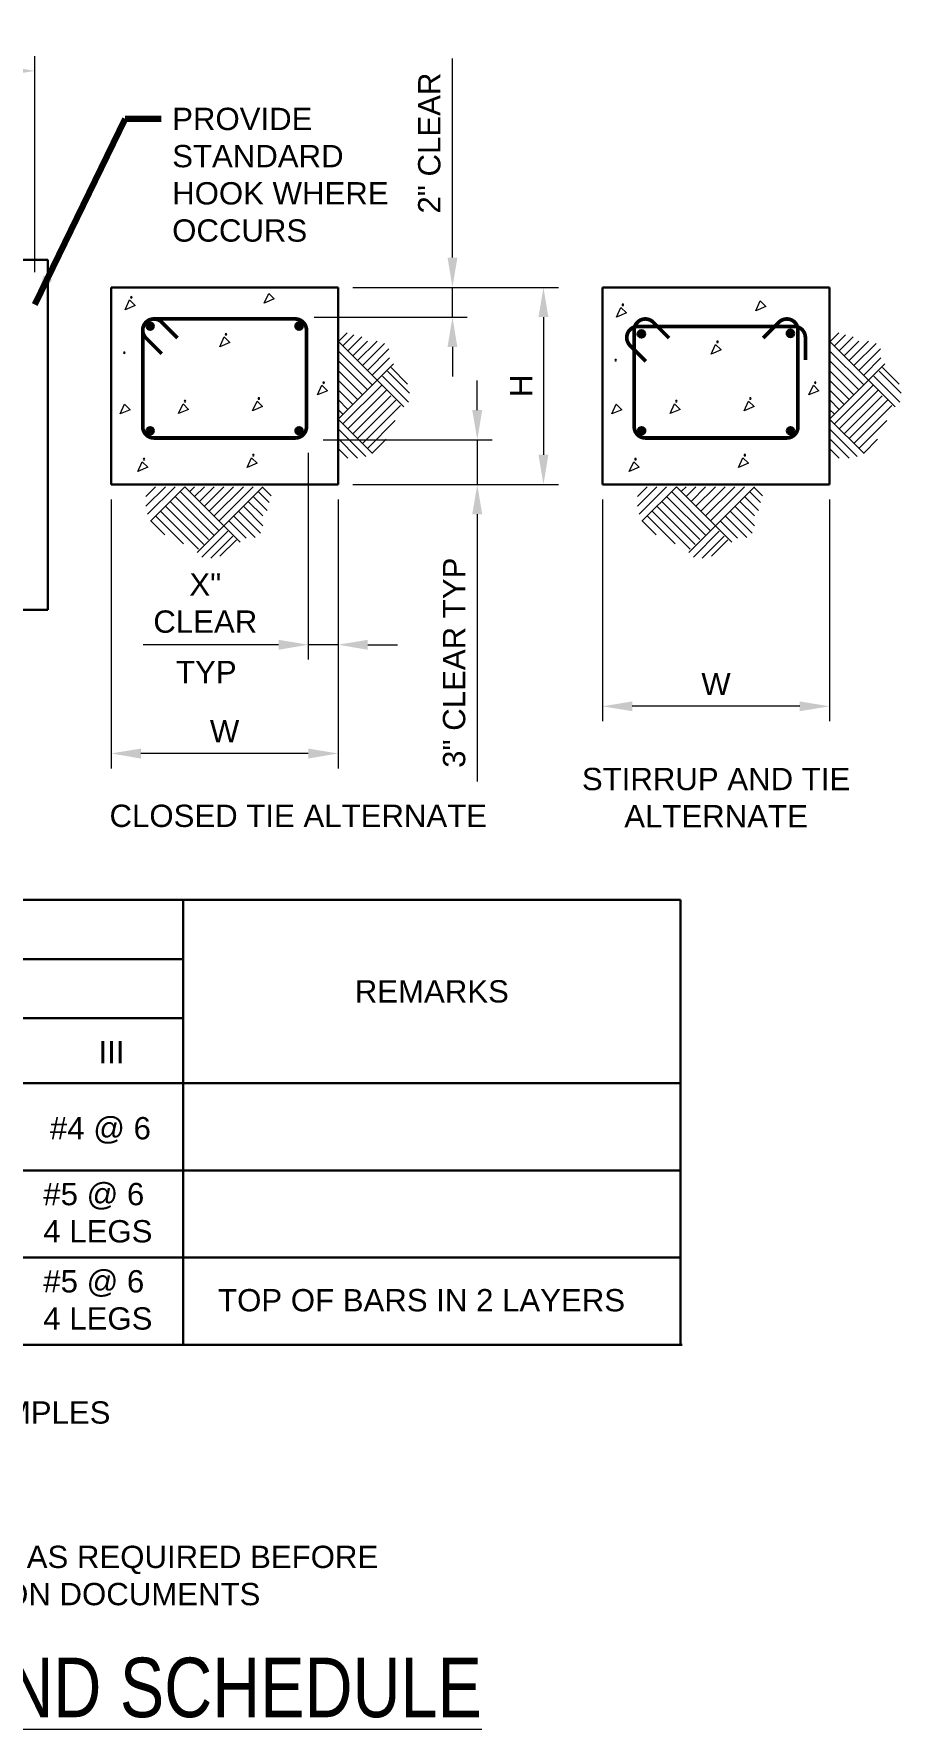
# Model space of a CAD drawing. Header units: inches. Extents: x -1005 to -831, y 1949 to 2063.
# Drawn here: x -889.6 to -831.2, y 1948.8 to 2062.8 of the extents above; entities that cross this region are included whole.
import ezdxf
from ezdxf.enums import TextEntityAlignment as Align

# ---------------------------------------------------------------- set-up
doc = ezdxf.new("R2010")
doc.units = ezdxf.units.IN
doc.header["$LTSCALE"] = 5
doc.header["$MEASUREMENT"] = 0
for name, color, linetype, lineweight in [('S-ANNO-DIMS', 1, 'Continuous', 20), ('S-ANNO-SCHD', 4, 'Continuous', 30), ('S-ANNO-TEXT', 7, 'Continuous', 20), ('S-DELT-PATT', 7, 'Continuous', 15), ('S-DETL', 3, 'Continuous', 30)]:
    doc.layers.add(name, color=color, linetype=linetype, lineweight=lineweight)
doc.styles.add('Romans', font='arial.ttf')
doc.dimstyles.get("Standard").update_dxf_attribs({"dimtxt": 0.18, "dimasz": 0.18, "dimexe": 0.18, "dimexo": 0.0625, "dimgap": 0.09, "dimtad": 0, "dimtih": 1, "dimtoh": 1, "dimdec": 4, "dimzin": 0, "dimdsep": 46, "dimtxsty": 'Standard', "dimcen": 0.09, "dimadec": 0, "dimazin": 0, "dimtfac": 1, "dimtdec": 4, "dimtofl": 0, "dimtmove": 0, "dimatfit": 3, "dimfxl": 1, "dimtolj": 1, "dimtzin": 0, "dimarcsym": 0})

# ---------------------------------------------------------------- blocks, each defined once
blk = doc.blocks.new('*D0')
at = {"layer": 'Defpoints', "color": 0, "transparency": 16777216}
for p in [(-906.61, 2060.27), (-906.61, 2047.57), (-889.49, 2045.75)]:
    blk.add_point(p, dxfattribs=at)
at = {"layer": 'S-ANNO-DIMS', "transparency": 16777216}
for p, q in [((-906.61, 2048.57), (-906.61, 2061.27)), ((-889.49, 2046.75), (-889.49, 2061.27)), ((-891.49, 2060.27), (-904.61, 2060.27))]:
    blk.add_line(p, q, dxfattribs=at)
for points in [[(-904.61, 2060.61), (-904.61, 2059.94), (-906.61, 2060.27)], [(-891.49, 2060.61), (-891.49, 2059.94), (-889.49, 2060.27)]]:
    blk.add_solid(points, dxfattribs=at)
at = {"layer": 'S-ANNO-DIMS', "transparency": 16777216, "insert": (-898.05, 2061.77), "char_height": 1.5, "attachment_point": 5, "style": 'Romans'}
blk.add_mtext('\\A1;D', dxfattribs=at)
blk = doc.blocks.new('*D9')
at = {"layer": 'Defpoints', "color": 0, "transparency": 16777216}
for p in [(-869.1, 2045.72), (-871.71, 2043.72), (-861.41, 2043.72)]:
    blk.add_point(p, dxfattribs=at)
at = {"layer": 'S-ANNO-DIMS', "transparency": 16777216}
for p, q in [((-861.41, 2047.72), (-861.41, 2061.11)), ((-868.1, 2045.72), (-860.41, 2045.72)), ((-861.41, 2043.72), (-861.41, 2045.72)), ((-870.71, 2043.72), (-860.41, 2043.72)), ((-861.41, 2041.72), (-861.41, 2039.72))]:
    blk.add_line(p, q, dxfattribs=at)
for points in [[(-861.74, 2047.72), (-861.08, 2047.72), (-861.41, 2045.72)], [(-861.74, 2041.72), (-861.08, 2041.72), (-861.41, 2043.72)]]:
    blk.add_solid(points, dxfattribs=at)
at = {"layer": 'S-ANNO-DIMS', "transparency": 16777216, "insert": (-862.96, 2055.42), "char_height": 1.5, "attachment_point": 5, "rotation": 90, "style": 'Romans'}
blk.add_mtext('\\A1;2" CLEAR', dxfattribs=at)
blk = doc.blocks.new('*D10')
at = {"layer": 'Defpoints', "color": 0, "transparency": 16777216}
for p in [(-869.1, 2045.72), (-869.1, 2032.47), (-855.29, 2032.47)]:
    blk.add_point(p, dxfattribs=at)
at = {"layer": 'S-ANNO-DIMS', "transparency": 16777216}
for p, q in [((-868.1, 2045.72), (-854.29, 2045.72)), ((-855.29, 2043.72), (-855.29, 2034.47)), ((-868.1, 2032.47), (-854.29, 2032.47))]:
    blk.add_line(p, q, dxfattribs=at)
for points in [[(-855.63, 2043.72), (-854.96, 2043.72), (-855.29, 2045.72)], [(-855.63, 2034.47), (-854.96, 2034.47), (-855.29, 2032.47)]]:
    blk.add_solid(points, dxfattribs=at)
at = {"layer": 'S-ANNO-DIMS', "transparency": 16777216, "insert": (-856.79, 2039.1), "char_height": 1.5, "attachment_point": 5, "rotation": 90, "style": 'Romans'}
blk.add_mtext('\\A1;H', dxfattribs=at)
blk = doc.blocks.new('*D12')
at = {"layer": 'Defpoints', "color": 0, "transparency": 16777216}
for p in [(-871.1, 2035.6), (-869.1, 2032.47), (-871.1, 2021.7)]:
    blk.add_point(p, dxfattribs=at)
at = {"layer": 'S-ANNO-DIMS', "transparency": 16777216}
for p, q in [((-871.1, 2034.6), (-871.1, 2020.7)), ((-869.1, 2031.47), (-869.1, 2020.7)), ((-873.1, 2021.7), (-882.21, 2021.7)), ((-869.1, 2021.7), (-871.1, 2021.7)), ((-867.1, 2021.7), (-865.1, 2021.7))]:
    blk.add_line(p, q, dxfattribs=at)
for points in [[(-873.1, 2022.03), (-873.1, 2021.36), (-871.1, 2021.7)], [(-867.1, 2022.03), (-867.1, 2021.36), (-869.1, 2021.7)]]:
    blk.add_solid(points, dxfattribs=at)
blk = doc.blocks.new('*D11')
at = {"layer": 'Defpoints', "color": 0, "transparency": 16777216}
for p in [(-884.36, 2032.47), (-869.1, 2032.47), (-884.36, 2014.39)]:
    blk.add_point(p, dxfattribs=at)
at = {"layer": 'S-ANNO-DIMS', "transparency": 16777216}
for p, q in [((-884.36, 2031.47), (-884.36, 2013.39)), ((-869.1, 2031.47), (-869.1, 2013.39)), ((-871.1, 2014.39), (-882.36, 2014.39))]:
    blk.add_line(p, q, dxfattribs=at)
for points in [[(-882.36, 2014.72), (-882.36, 2014.05), (-884.36, 2014.39)], [(-871.1, 2014.72), (-871.1, 2014.05), (-869.1, 2014.39)]]:
    blk.add_solid(points, dxfattribs=at)
at = {"layer": 'S-ANNO-DIMS', "transparency": 16777216, "insert": (-876.73, 2015.89), "char_height": 1.5, "attachment_point": 5, "style": 'Romans'}
blk.add_mtext('\\A1;W', dxfattribs=at)
blk = doc.blocks.new('*D13')
at = {"layer": 'Defpoints', "color": 0, "transparency": 16777216}
for p in [(-871.1, 2035.47), (-869.1, 2032.47), (-859.74, 2032.47)]:
    blk.add_point(p, dxfattribs=at)
at = {"layer": 'S-ANNO-DIMS', "transparency": 16777216}
for p, q in [((-859.74, 2037.47), (-859.74, 2039.47)), ((-870.1, 2035.47), (-858.74, 2035.47)), ((-859.74, 2035.47), (-859.74, 2032.47)), ((-868.1, 2032.47), (-858.74, 2032.47)), ((-859.74, 2030.47), (-859.74, 2012.51))]:
    blk.add_line(p, q, dxfattribs=at)
for points in [[(-860.08, 2037.47), (-859.41, 2037.47), (-859.74, 2035.47)], [(-860.08, 2030.47), (-859.41, 2030.47), (-859.74, 2032.47)]]:
    blk.add_solid(points, dxfattribs=at)
at = {"layer": 'S-ANNO-DIMS', "transparency": 16777216, "insert": (-861.29, 2020.49), "char_height": 1.5, "attachment_point": 5, "rotation": 90, "style": 'Romans'}
blk.add_mtext('\\A1;3" CLEAR TYP', dxfattribs=at)
blk = doc.blocks.new('*D14')
at = {"layer": 'Defpoints', "color": 0, "transparency": 16777216}
for p in [(-851.32, 2032.47), (-836.06, 2032.47), (-851.32, 2017.56)]:
    blk.add_point(p, dxfattribs=at)
at = {"layer": 'S-ANNO-DIMS', "transparency": 16777216}
for p, q in [((-851.32, 2031.47), (-851.32, 2016.56)), ((-836.06, 2031.47), (-836.06, 2016.56)), ((-838.06, 2017.56), (-849.32, 2017.56))]:
    blk.add_line(p, q, dxfattribs=at)
for points in [[(-849.32, 2017.89), (-849.32, 2017.23), (-851.32, 2017.56)], [(-838.06, 2017.89), (-838.06, 2017.23), (-836.06, 2017.56)]]:
    blk.add_solid(points, dxfattribs=at)
at = {"layer": 'S-ANNO-DIMS', "transparency": 16777216, "insert": (-843.69, 2019.06), "char_height": 1.5, "attachment_point": 5, "style": 'Romans'}
blk.add_mtext('\\A1;W', dxfattribs=at)

msp = doc.modelspace()

# ---------------------------------------------------------------- hatches: boundary and pattern name
at = {"layer": 'S-DETL'}
h = msp.add_hatch(color=256, dxfattribs=at)
h.dxf.hatch_style = 1
h.paths.add_polyline_path([(-881.9857918, 2043.1114219, -1), (-881.4857918, 2043.1114219, -1)])
h = msp.add_hatch(color=256, dxfattribs=at)
h.dxf.hatch_style = 1
h.paths.add_polyline_path([(-871.9727441, 2043.1186612, -1), (-871.4727441, 2043.1186612, -1)])
h = msp.add_hatch(color=256, dxfattribs=at)
h.dxf.hatch_style = 1
h.paths.add_polyline_path([(-848.9578852, 2042.5924934, 1), (-848.4578852, 2042.5924934, 1)])
h = msp.add_hatch(color=256, dxfattribs=at)
h.dxf.hatch_style = 1
h.paths.add_polyline_path([(-838.9395641, 2042.6268628, 1), (-838.4395641, 2042.6268628, 1)])
h = msp.add_hatch(color=256, dxfattribs=at)
h.dxf.hatch_style = 1
h.paths.add_polyline_path([(-881.9857918, 2036.0807733, 1), (-881.4857918, 2036.0807733, 1)])
h = msp.add_hatch(color=256, dxfattribs=at)
h.dxf.hatch_style = 1
h.paths.add_polyline_path([(-871.9727441, 2036.073534, 1), (-871.4727441, 2036.073534, 1)])
h = msp.add_hatch(color=256, dxfattribs=at)
h.dxf.hatch_style = 1
h.paths.add_polyline_path([(-848.9428361, 2036.0807733, 1), (-848.4428361, 2036.0807733, 1)])
h = msp.add_hatch(color=256, dxfattribs=at)
h.dxf.hatch_style = 1
h.paths.add_polyline_path([(-838.9297884, 2036.073534, 1), (-838.4297884, 2036.073534, 1)])

# ---------------------------------------------------------------- linework, layer by layer
at = {"layer": 'S-ANNO-SCHD'}
for p, q in [((-990.2992738, 2004.5503533), (-846.0861369, 2004.5503533)), ((-879.5126401, 2004.5503533), (-879.5126401, 1974.6455471)), ((-846.0861369, 2004.5503533), (-846.0861369, 1974.6455471)), ((-967.4706284, 2000.5742895), (-879.5126401, 2000.5742895)), ((-978.7645084, 1996.5982257), (-879.5126401, 1996.5982257)), ((-990.2992738, 1992.230511), (-846.0861369, 1992.230511)), ((-990.2992738, 1986.3688564), (-846.0861369, 1986.3688564)), ((-990.2992738, 1980.5072017), (-846.0861369, 1980.5072017)), ((-990.2992738, 1974.6455471), (-845.9621244, 1974.6455471))]:
    msp.add_line(p, q, dxfattribs=at)
at = {"layer": 'S-DELT-PATT'}
for p, q in [((-864.6858068, 2037.6949954), (-869.0992628, 2042.1084514)), ((-869.0671438, 2042.0763324), (-868.4828235, 2042.6606445)), ((-868.7715177, 2041.7807064), (-868.0337636, 2042.5184523)), ((-868.4437727, 2041.4529613), (-867.5014401, 2042.3952857)), ((-868.1160276, 2041.1252162), (-867.1327924, 2042.1084514)), ((-867.7882825, 2040.7974712), (-866.4773023, 2042.1084514)), ((-867.4605375, 2040.4697261), (-865.9726732, 2041.9575904)), ((-831.6428511, 2037.6949954), (-836.0563071, 2042.1084514)), ((-836.0241881, 2042.0763324), (-835.4398678, 2042.6606445)), ((-835.728562, 2041.7807064), (-834.9908079, 2042.5184523)), ((-835.4008169, 2041.4529613), (-834.4584843, 2042.3952857)), ((-835.0730719, 2041.1252162), (-834.0898367, 2042.1084514)), ((-834.7453268, 2040.7974712), (-833.4343466, 2042.1084514)), ((-834.4175818, 2040.4697261), (-832.9297175, 2041.9575904)), ((-866.8050474, 2039.1587458), (-869.0992628, 2041.4529613)), ((-867.1327924, 2038.8310008), (-869.0992628, 2040.7974712)), ((-867.1327924, 2040.141981), (-865.6790218, 2041.5957434)), ((-866.8050474, 2039.814236), (-865.6410935, 2040.9781816)), ((-833.7620916, 2039.1587458), (-836.0563071, 2041.4529613)), ((-834.0898367, 2038.8310008), (-836.0563071, 2040.7974712)), ((-834.0898367, 2040.141981), (-832.6360661, 2041.5957434)), ((-833.7620916, 2039.814236), (-832.5981378, 2040.9781816)), ((-869.0992628, 2036.8645304), (-865.381544, 2040.5822492)), ((-867.4605375, 2038.5032557), (-869.0992628, 2040.141981)), ((-864.3742523, 2038.0065417), (-866.1131529, 2039.7454423)), ((-864.2890141, 2038.6032262), (-865.7721916, 2040.0864037)), ((-864.425397, 2039.2169534), (-865.5335194, 2040.3250758)), ((-836.0563071, 2036.8645304), (-832.3385883, 2040.5822492)), ((-834.4175818, 2038.5032557), (-836.0563071, 2040.141981)), ((-831.3312966, 2038.0065417), (-833.0701972, 2039.7454423)), ((-831.2460583, 2038.6032262), (-832.7292358, 2040.0864037)), ((-831.3824412, 2039.2169534), (-832.4905637, 2040.3250758)), ((-867.7882825, 2038.1755107), (-869.0992628, 2039.4864909)), ((-868.1160276, 2037.8477656), (-869.0992628, 2038.8310008)), ((-868.7715177, 2036.5367853), (-866.1619214, 2039.1463817)), ((-868.4437727, 2036.2090403), (-865.8171254, 2038.8356875)), ((-834.7453268, 2038.1755107), (-836.0563071, 2039.4864909)), ((-835.0730719, 2037.8477656), (-836.0563071, 2038.8310008)), ((-835.728562, 2036.5367853), (-833.1189657, 2039.1463817)), ((-835.4008169, 2036.2090403), (-832.7741697, 2038.8356875)), ((-868.4437727, 2037.5200205), (-869.0992628, 2038.1755107)), ((-868.7715177, 2037.1922755), (-869.0992628, 2037.5200205)), ((-868.1160276, 2035.8812952), (-865.5575677, 2038.4397469)), ((-867.7882825, 2035.5535501), (-865.2127799, 2038.1290528)), ((-867.4605375, 2035.2258051), (-864.9020776, 2037.7842568)), ((-835.4008169, 2037.5200205), (-836.0563071, 2038.1755107)), ((-835.728562, 2037.1922755), (-836.0563071, 2037.5200205)), ((-835.0730719, 2035.8812952), (-832.514612, 2038.4397469)), ((-834.7453268, 2035.5535501), (-832.1698242, 2038.1290528)), ((-834.4175818, 2035.2258051), (-831.8591219, 2037.7842568)), ((-866.7792784, 2034.544546), (-869.0992628, 2036.8645304)), ((-867.2434064, 2034.3531839), (-869.0992628, 2036.2090403)), ((-867.1327924, 2034.89806), (-865.2562553, 2036.774589)), ((-833.7363227, 2034.544546), (-836.0563071, 2036.8645304)), ((-834.2004507, 2034.3531839), (-836.0563071, 2036.2090403)), ((-834.0898367, 2034.89806), (-832.2132996, 2036.774589)), ((-867.7882825, 2034.2425699), (-869.0992628, 2035.5535501)), ((-866.8050474, 2034.570315), (-865.8661561, 2035.5092062)), ((-834.7453268, 2034.2425699), (-836.0563071, 2035.5535501)), ((-833.7620916, 2034.570315), (-832.8232003, 2035.5092062)), ((-868.4437727, 2034.2425699), (-869.0992628, 2034.89806)), ((-835.4008169, 2034.2425699), (-836.0563071, 2034.89806)), ((-882.0197602, 2031.0100181), (-880.7087799, 2032.3209984)), ((-882.0197602, 2031.6655083), (-881.36427, 2032.3209984)), ((-881.9091462, 2030.465142), (-880.0532898, 2032.3209984)), ((-881.7177841, 2030.001014), (-879.3977996, 2032.3209984)), ((-880.0532898, 2031.6655083), (-877.4266425, 2029.038861)), ((-879.7255447, 2031.9932533), (-877.1159484, 2029.383657)), ((-879.3977996, 2032.3209984), (-875.6800809, 2028.6032796)), ((-879.0700546, 2031.9932533), (-878.7423095, 2032.3209984)), ((-878.7423095, 2031.6655083), (-878.0868194, 2032.3209984)), ((-878.5673346, 2027.9075424), (-874.1538786, 2032.3209984)), ((-878.4145645, 2031.3377632), (-877.4313293, 2032.3209984)), ((-878.0868194, 2031.0100181), (-876.7758391, 2032.3209984)), ((-877.7590743, 2030.6822731), (-876.120349, 2032.3209984)), ((-877.4313293, 2030.354528), (-875.4648589, 2032.3209984)), ((-877.1035842, 2030.026783), (-874.8093688, 2032.3209984)), ((-874.8093688, 2031.6655083), (-873.8670443, 2030.7231757)), ((-874.4816237, 2031.9932533), (-873.7438777, 2031.2554992)), ((-874.1859976, 2032.2888794), (-873.6016856, 2031.7045591)), ((-848.9768044, 2031.0100181), (-847.6658242, 2032.3209984)), ((-848.9768044, 2031.6655083), (-848.3213143, 2032.3209984)), ((-848.8661905, 2030.465142), (-847.010334, 2032.3209984)), ((-848.6748283, 2030.001014), (-846.3548439, 2032.3209984)), ((-847.010334, 2031.6655083), (-844.3836868, 2029.038861)), ((-846.682589, 2031.9932533), (-844.0729927, 2029.383657)), ((-846.3548439, 2032.3209984), (-842.6371251, 2028.6032796)), ((-846.0270989, 2031.9932533), (-845.6993538, 2032.3209984)), ((-845.6993538, 2031.6655083), (-845.0438637, 2032.3209984)), ((-845.5243789, 2027.9075424), (-841.1109229, 2032.3209984)), ((-845.3716087, 2031.3377632), (-844.3883735, 2032.3209984)), ((-845.0438637, 2031.0100181), (-843.7328834, 2032.3209984)), ((-844.7161186, 2030.6822731), (-843.0773933, 2032.3209984)), ((-844.3883735, 2030.354528), (-842.4219032, 2032.3209984)), ((-844.0606285, 2030.026783), (-841.766413, 2032.3209984)), ((-841.766413, 2031.6655083), (-840.8240886, 2030.7231757)), ((-841.438668, 2031.9932533), (-840.700922, 2031.2554992)), ((-841.1430419, 2032.2888794), (-840.5587298, 2031.7045591)), ((-881.036525, 2030.6822731), (-878.4780733, 2028.1238132)), ((-880.7087799, 2031.0100181), (-878.1332773, 2028.4345155)), ((-880.3810348, 2031.3377632), (-877.8225831, 2028.7793033)), ((-875.7926039, 2030.6822731), (-874.3047397, 2029.1944088)), ((-875.4648589, 2031.0100181), (-874.1538786, 2029.6990379)), ((-875.1371138, 2031.3377632), (-874.1538786, 2030.354528)), ((-847.9935692, 2030.6822731), (-845.4351175, 2028.1238132)), ((-847.6658242, 2031.0100181), (-845.0903215, 2028.4345155)), ((-847.3380791, 2031.3377632), (-844.7796274, 2028.7793033)), ((-842.7496482, 2030.6822731), (-841.261784, 2029.1944088)), ((-842.4219032, 2031.0100181), (-841.1109229, 2029.6990379)), ((-842.0941581, 2031.3377632), (-841.1109229, 2030.354528)), ((-881.6920151, 2030.026783), (-880.7531238, 2029.0878917)), ((-881.36427, 2030.354528), (-879.4877411, 2028.4779909)), ((-876.4480941, 2030.026783), (-875.2841484, 2028.8628291)), ((-876.120349, 2030.354528), (-874.6665866, 2028.9007574)), ((-848.6490594, 2030.026783), (-847.7101681, 2029.0878917)), ((-848.3213143, 2030.354528), (-846.4447854, 2028.4779909)), ((-843.4051383, 2030.026783), (-842.2411927, 2028.8628291)), ((-843.0773933, 2030.354528), (-841.6236309, 2028.9007574)), ((-878.2557884, 2027.5959879), (-876.5168878, 2029.3348885)), ((-877.6591039, 2027.5107497), (-876.1759264, 2028.9939272)), ((-877.0453767, 2027.6471326), (-875.9372542, 2028.755255)), ((-845.2128326, 2027.5959879), (-843.473932, 2029.3348885)), ((-844.6161482, 2027.5107497), (-843.1329707, 2028.9939272)), ((-844.002421, 2027.6471326), (-842.8942985, 2028.755255))]:
    msp.add_line(p, q, dxfattribs=at)
at = {"layer": 'S-DELT-PATT', "flags": 128}
for points in [[(-873.3882693, 2044.9382845), (-874.0625323, 2044.6506341), (-873.763162, 2045.3131772)], [(-882.7468707, 2044.5015895), (-883.4211337, 2044.2139391), (-883.1217634, 2044.8764822)], [(-849.703915, 2044.0015895), (-850.3781779, 2043.7139391), (-850.0788077, 2044.3764822)], [(-840.3453136, 2044.4382845), (-841.0195765, 2044.1506341), (-840.7202063, 2044.8131772)], [(-876.38454, 2042.0138665), (-877.058803, 2041.7262161), (-876.7594327, 2042.3887592)], [(-843.3415843, 2041.5138665), (-844.0158472, 2041.2262161), (-843.716477, 2041.8887592)], [(-869.8122331, 2038.7732548), (-870.4864961, 2038.4856045), (-870.1871259, 2039.1481475)], [(-836.7692774, 2038.7732548), (-837.4435404, 2038.4856045), (-837.1441701, 2039.1481475)], [(-883.0737151, 2037.4971205), (-883.7479781, 2037.2094702), (-883.4486079, 2037.8720132)], [(-879.1476287, 2037.5218145), (-879.8218917, 2037.2341642), (-879.5225214, 2037.8967073)], [(-874.1757745, 2037.704981), (-874.8500375, 2037.4173306), (-874.5506673, 2038.0798737)], [(-850.0307594, 2037.4971205), (-850.7050224, 2037.2094702), (-850.4056521, 2037.8720132)], [(-846.104673, 2037.5218145), (-846.778936, 2037.2341642), (-846.4795657, 2037.8967073)], [(-841.1328188, 2037.704981), (-841.8070818, 2037.4173306), (-841.5077115, 2038.0798737)], [(-881.8935235, 2033.6278153), (-882.5677864, 2033.340165), (-882.2684162, 2034.002708)], [(-874.5442158, 2033.8926451), (-875.2184788, 2033.6049948), (-874.9191085, 2034.2675378)], [(-848.8505677, 2033.6278153), (-849.5248307, 2033.340165), (-849.2254605, 2034.002708)], [(-841.5012601, 2033.8926451), (-842.175523, 2033.6049948), (-841.8761528, 2034.2675378)]]:
    msp.add_lwpolyline(points, close=True, dxfattribs=at)
for points in [[(-883.0496292, 2045.0485784, 1), (-882.9459492, 2045.0485784, 1)], [(-850.0066734, 2044.5485784, 1), (-849.9029934, 2044.5485784, 1)], [(-876.6872985, 2042.5608554, 1), (-876.5836185, 2042.5608554, 1)], [(-843.6443428, 2042.0608554, 1), (-843.5406628, 2042.0608554, 1)], [(-883.5261587, 2041.323687, 1), (-883.4224787, 2041.323687, 1)], [(-850.483203, 2040.823687, 1), (-850.379523, 2040.823687, 1)], [(-870.1149916, 2039.3202437, 1), (-870.0113116, 2039.3202437, 1)], [(-837.0720359, 2039.3202437, 1), (-836.9683559, 2039.3202437, 1)], [(-879.4503872, 2038.0688035, 1), (-879.3467072, 2038.0688035, 1)], [(-874.478533, 2038.2519699, 1), (-874.374853, 2038.2519699, 1)], [(-846.4074315, 2038.0688035, 1), (-846.3037515, 2038.0688035, 1)], [(-841.4355773, 2038.2519699, 1), (-841.3318973, 2038.2519699, 1)], [(-882.196282, 2034.1748042, 1), (-882.092602, 2034.1748042, 1)], [(-874.8469743, 2034.4396341, 1), (-874.7432943, 2034.4396341, 1)], [(-849.1533262, 2034.1748042, 1), (-849.0496462, 2034.1748042, 1)], [(-841.8040185, 2034.4396341, 1), (-841.7003385, 2034.4396341, 1)]]:
    msp.add_lwpolyline(points, format="xyb", close=True, dxfattribs=at)
at = {"layer": 'S-DETL', "linetype": 'Continuous'}
for p, q in [((-1003.62084, 2047.5749058), (-888.6090441, 2047.5749058)), ((-888.6090441, 2047.5749058), (-888.6090441, 2024.050353)), ((-869.0992628, 2045.7210976), (-884.3592628, 2045.7210976)), ((-884.3592628, 2045.7210976), (-884.3592628, 2032.4710976)), ((-869.0992628, 2045.7210976), (-869.0992628, 2032.4710976)), ((-836.0563071, 2045.7210976), (-851.3163071, 2045.7210976)), ((-851.3163071, 2045.7210976), (-851.3163071, 2032.4710976)), ((-836.0563071, 2045.7210976), (-836.0563071, 2032.4710976)), ((-869.0992628, 2032.4710976), (-884.3592628, 2032.4710976)), ((-836.0563071, 2032.4710976), (-851.3163071, 2032.4710976)), ((-888.6090441, 2024.050353), (-906.6090441, 2024.050353))]:
    msp.add_line(p, q, dxfattribs=at)
at = {"layer": 'S-DETL', "linetype": 'Continuous', "const_width": 0.25}
for points in [[(-882.2342628, 2042.8460976), (-882.2342628, 2036.3460976, 0.4142135624), (-881.4842628, 2035.5960976), (-871.9742628, 2035.5960976, 0.4142135624), (-871.2242628, 2036.3460976), (-871.2242628, 2042.8460976, 0.4142135624), (-871.9742628, 2043.5960976)], [(-881.4842628, 2043.5960976, 0.6681786379), (-882.0145929, 2042.3157675), (-880.9539327, 2041.2551074)], [(-882.2342628, 2042.8460976, -0.6681786379), (-880.9539327, 2043.3764277), (-879.8932725, 2042.3157675)], [(-848.410977, 2040.7551074), (-849.4716372, 2041.8157675, -0.6681786379), (-848.9413071, 2043.0960976, -0.6681786379)], [(-848.4413071, 2043.5960976, 0.4142135624), (-849.1913071, 2042.8460976), (-849.1913071, 2036.3460976, 0.4142135624), (-848.4413071, 2035.5960976), (-838.9313071, 2035.5960976, 0.4142135624), (-838.1813071, 2036.3460976), (-838.1813071, 2042.8460976, 0.4142135624), (-838.9313071, 2043.5960976)], [(-849.1913071, 2042.8460976, -0.6681786379), (-847.910977, 2043.3764277), (-846.8503168, 2042.3157675)], [(-837.6813071, 2040.8460976), (-837.6813071, 2042.3460976, 0.4142135624), (-838.4313071, 2043.0960976), (-848.9413071, 2043.0960976)], [(-838.1813071, 2042.8460976, 0.6681786379), (-839.4616372, 2043.3764277), (-840.5222973, 2042.3157675)]]:
    msp.add_lwpolyline(points, format="xyb", dxfattribs=at)
msp.add_lwpolyline([(-881.4842628, 2043.5960976), (-871.9742628, 2043.5960976)], dxfattribs=at)
at = {"layer": 'S-DETL'}
for centre in [(-881.7357918, 2043.1114219), (-871.7227441, 2043.1186612), (-848.7078852, 2042.5924934), (-838.6895641, 2042.6268628), (-881.7357918, 2036.0807733), (-871.7227441, 2036.073534), (-848.6928361, 2036.0807733), (-838.6797884, 2036.073534)]:
    msp.add_circle(centre, 0.25, dxfattribs=at)

# ---------------------------------------------------------------- texts
at = {"layer": 'S-ANNO-DIMS', "char_height": 1.49999999, "style": 'Romans'}
for s, insert, attachment_point in [('X" \\PCLEAR', (-878.0274688, 2026.504171), 2), ('\\pxql;TYP', (-879.9950677, 2020.6135389), 1)]:
    msp.add_mtext(s, dxfattribs=dict(at, insert=insert, attachment_point=attachment_point))
at = {"layer": 'S-ANNO-TEXT', "style": 'Romans', "width": 0.8}
msp.add_text('%%USINGLE SPAN GRADE BEAM PROFILE AND SCHEDULE', height=4, dxfattribs=at).set_placement((-918.17306, 1953.612157), align=Align.TOP_CENTER)
at = {"layer": 'S-ANNO-TEXT', "style": 'Romans'}
for s, insert, char_height, attachment_point in [('\\pxql;PROVIDE \\PSTANDARD\\PHOOK WHERE \\POCCURS', (-880.2544628, 2057.7932157), 1.499999989, 1), ('STIRRUP AND TIE\\PALTERNATE', (-843.6863071, 2013.4229457), 1.499999989, 2), ('CLOSED TIE ALTERNATE', (-871.7755317, 2010.9495487), 1.499999989, 2), ('REMARKS', (-862.7993885, 1998.3904322), 1.49999999, 5), ('III', (-885.2103582, 1995.0559969), 1.49999999, 1), ('#4 @ 6', (-888.4710336, 1989.9528201), 1.49999999, 1), ('#5 @ 6', (-888.9182529, 1985.5238487), 1.49999999, 1), ('4 LEGS', (-888.9182529, 1983.0242116), 1.49999999, 1), ('#5 @ 6', (-888.9182529, 1979.6621941), 1.49999999, 1), ('TOP OF BARS IN 2 LAYERS', (-877.1672536, 1978.3897171), 1.499999989, 1), ('4 LEGS', (-888.9182529, 1977.1625569), 1.49999999, 1), ('FILLED CELLS IN SCHEDULE ARE TO BE CONSIDERED EXAMPLES', (-951.5855079, 1970.8433643), 1.499999989, 1), ('NOTE TO DESIGN PROFESSIONAL: \\PCOMPLETE THE ATTACHED CHECKLIST AND MODIFY SCHEDULE AND DETAIL AS REQUIRED BEFORE \\PINCORPORATING THIS SCHEDULE AND DETAIL INTO PROJECT CONSTRUCTION DOCUMENTS', (-969.7810406, 1963.6384871), 1.499999989, 1)]:
    msp.add_mtext(s, dxfattribs=dict(at, insert=insert, char_height=char_height, attachment_point=attachment_point))

# ---------------------------------------------------------------- dimensions: what is measured, and where the dimension line sits
at = {"layer": 'S-ANNO-DIMS'}
for base, p1, p2, angle, text, picture, middle in [((-906.6090441, 2060.2725326), (-889.487911, 2045.7545558), (-906.6090441, 2047.5749058), 180, 'D', '*D0', (-898.0484776, 2060.2725326)), ((-861.4092776, 2043.7210976), (-869.0992628, 2045.7210976), (-871.7086075, 2043.7210976), 270, '2" CLEAR', '*D9', (-861.4092776, 2055.4165273)), ((-855.2919504, 2032.4710976), (-869.0992628, 2045.7210976), (-869.0992628, 2032.4710976), 270, 'H', '*D10', (-855.2919504, 2039.0960976)), ((-859.7426109, 2032.4710976), (-871.0992628, 2035.4710976), (-869.0992628, 2032.4710976), 270, '3" CLEAR TYP', '*D13', (-859.7426109, 2020.4924142)), ((-871.0992628, 2021.6968723), (-869.0992628, 2032.4710976), (-871.0992628, 2035.5960976), 180, ' ', '*D12', (-881.2056747, 2021.6968723)), ((-884.3592628, 2014.3865289), (-869.0992628, 2032.4710976), (-884.3592628, 2032.4710976), 180, 'W', '*D11', (-876.7292628, 2014.3865289)), ((-851.3163071, 2017.5586774), (-836.0563071, 2032.4710976), (-851.3163071, 2032.4710976), 180, 'W', '*D14', (-843.6863071, 2017.5586774))]:
    dim = msp.add_linear_dim(base=base, p1=p1, p2=p2, angle=angle, text=text, dimstyle='Standard', override={"dimscale": 16, "dimtxt": 0.09375, "dimasz": 0.125, "dimexe": 0.0625, "dimgap": 0.0625, "dimtih": 0, "dimtoh": 0, "dimdec": 5, "dimlfac": 1, "dimrnd": 0.03125, "dimzin": 7, "dimlunit": 4, "dimtxsty": 'Romans', "dimcen": 0.125, "dimclrd": 256, "dimclre": 256, "dimclrt": 256, "dimadec": 4, "dimtdec": 5, "dimtofl": 1, "dimtvp": 1, "dimfrac": 2, "dimtzin": 3, "dimlwd": 65535, "dimlwe": 65535}, dxfattribs=at)
    dim.commit()
    dim.dimension.update_dxf_attribs({"geometry": picture, "text_midpoint": middle, "dimtype": 128})

# ---------------------------------------------------------------- leaders
at = {"layer": 'S-ANNO-TEXT'}
msp.add_leader([(-889.487911, 2044.5749058), (-883.4107574, 2057.0427041), (-881.0049744, 2057.0427041)], dimstyle='Standard', override={"dimscale": 16, "dimtxt": 0.09375, "dimasz": 0.125, "dimexe": 0.0625, "dimgap": 0.0625, "dimtad": 0, "dimtih": 0, "dimtoh": 0, "dimdec": 5, "dimlfac": 16, "dimrnd": 0.03125, "dimzin": 7, "dimlunit": 4, "dimtxsty": 'Romans', "dimcen": 0.125, "dimclrd": 256, "dimclre": 256, "dimclrt": 256, "dimadec": 4, "dimtdec": 5, "dimtofl": 1, "dimtvp": 1, "dimfrac": 2, "dimtzin": 3, "dimlwd": 65535, "dimlwe": 65535}, dxfattribs=at)

doc.saveas('drawing.dxf')
